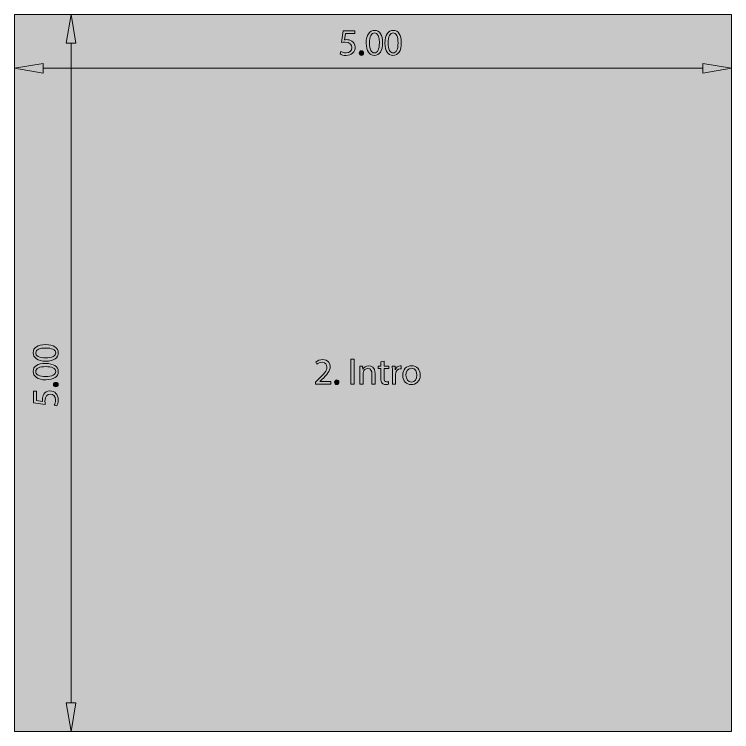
# Model space of a CAD drawing. Header units: centimetres. Extents: x -16.81 to -14.54, y 1.61 to 2.77.
# Drawn here: x -16.0908 to -15.9144, y 2.4311 to 2.6074 of the extents above; entities that cross this region are included whole.
import ezdxf

# ---------------------------------------------------------------- set-up
doc = ezdxf.new("R2010")
doc.units = ezdxf.units.CM
doc.header["$MEASUREMENT"] = 0
for name, color, linetype, lineweight in [('0TEXT', 7, 'Continuous', 0), ('EXP BORDER', 7, 'Continuous', 0), ('EXP COTA', 7, 'Continuous', 0), ('EXP HATCH', 7, 'Continuous', 0)]:
    doc.layers.add(name, color=color, linetype=linetype, lineweight=lineweight)

# ---------------------------------------------------------------- blocks, each defined once
blk = doc.blocks.new('Block_49')
at = {"layer": 'EXP COTA', "true_color": 0x0000cc, "transparency": 33554687}
h = blk.add_hatch(color=172, dxfattribs=at)
h.dxf.hatch_style = 2
edge = h.paths.add_edge_path()
edge.add_spline(control_points=[(-16.0071, 2.6027), (-16.0071, 2.6027), (-16.00938, 2.6027), (-16.00938, 2.6027), (-16.00938, 2.6027), (-16.0096, 2.60118), (-16.0096, 2.60118), (-16.00946, 2.60118), (-16.00934, 2.60122), (-16.00912, 2.60122), (-16.00865, 2.60122), (-16.0082, 2.60112), (-16.00783, 2.60087), (-16.00736, 2.60063), (-16.00698, 2.60012), (-16.00698, 2.59936), (-16.00698, 2.59819), (-16.00791, 2.59733), (-16.0092, 2.59733), (-16.00984, 2.59733), (-16.01039, 2.5975), (-16.01069, 2.59771), (-16.01069, 2.59771), (-16.01048, 2.59833), (-16.01048, 2.59833), (-16.01024, 2.59815), (-16.00975, 2.59798), (-16.0092, 2.59798), (-16.00845, 2.59798), (-16.00779, 2.59846), (-16.00779, 2.59926), (-16.00781, 2.60005), (-16.00833, 2.6006), (-16.00951, 2.6006), (-16.00984, 2.6006), (-16.01012, 2.60056), (-16.01034, 2.60053), (-16.01034, 2.60053), (-16.00994, 2.60339), (-16.00994, 2.60339), (-16.00994, 2.60339), (-16.0071, 2.60339), (-16.0071, 2.60339), (-16.0071, 2.60339), (-16.0071, 2.6027), (-16.0071, 2.6027)], knot_values=[0, 0, 0, 0, 1, 1, 1, 2, 2, 2, 3, 3, 3, 4, 4, 4, 5, 5, 5, 6, 6, 6, 7, 7, 7, 8, 8, 8, 9, 9, 9, 10, 10, 10, 11, 11, 11, 12, 12, 12, 13, 13, 13, 14, 14, 14, 15, 15, 15, 15], degree=3, periodic=0)
h = blk.add_hatch(color=172, dxfattribs=at)
h.dxf.hatch_style = 2
edge = h.paths.add_edge_path()
edge.add_spline(control_points=[(-16.00347, 2.60039), (-16.00347, 2.59884), (-16.003, 2.59795), (-16.00226, 2.59795), (-16.00144, 2.59795), (-16.00104, 2.59891), (-16.00104, 2.60043), (-16.00104, 2.60191), (-16.00142, 2.60287), (-16.00224, 2.60287), (-16.00295, 2.60287), (-16.00347, 2.60201), (-16.00347, 2.60039)], knot_values=[0, 0, 0, 0, 1, 1, 1, 2, 2, 2, 3, 3, 3, 4, 4, 4, 4], degree=3, periodic=0)
edge = h.paths.add_edge_path()
edge.add_spline(control_points=[(-16.00025, 2.60046), (-16.00025, 2.59843), (-16.00099, 2.59733), (-16.00231, 2.59733), (-16.00347, 2.59733), (-16.00426, 2.59843), (-16.00428, 2.60039), (-16.00428, 2.60239), (-16.00342, 2.60349), (-16.00221, 2.60349), (-16.00095, 2.60349), (-16.00025, 2.60236), (-16.00025, 2.60046)], knot_values=[0, 0, 0, 0, 1, 1, 1, 2, 2, 2, 3, 3, 3, 4, 4, 4, 4], degree=3, periodic=0)
h = blk.add_hatch(color=172, dxfattribs=at)
h.dxf.hatch_style = 2
edge = h.paths.add_edge_path()
edge.add_spline(control_points=[(-15.99887, 2.60039), (-15.99887, 2.59884), (-15.99839, 2.59795), (-15.99766, 2.59795), (-15.99684, 2.59795), (-15.99644, 2.59891), (-15.99644, 2.60043), (-15.99644, 2.60191), (-15.99682, 2.60287), (-15.99765, 2.60287), (-15.99835, 2.60287), (-15.99887, 2.60201), (-15.99887, 2.60039)], knot_values=[0, 0, 0, 0, 1, 1, 1, 2, 2, 2, 3, 3, 3, 4, 4, 4, 4], degree=3, periodic=0)
edge = h.paths.add_edge_path()
edge.add_spline(control_points=[(-15.99565, 2.60046), (-15.99565, 2.59843), (-15.99639, 2.59733), (-15.99771, 2.59733), (-15.99887, 2.59733), (-15.99966, 2.59843), (-15.99968, 2.60039), (-15.99968, 2.60239), (-15.99882, 2.60349), (-15.99761, 2.60349), (-15.99635, 2.60349), (-15.99565, 2.60236), (-15.99565, 2.60046)], knot_values=[0, 0, 0, 0, 1, 1, 1, 2, 2, 2, 3, 3, 3, 4, 4, 4, 4], degree=3, periodic=0)
h = blk.add_hatch(color=172, dxfattribs=at)
h.dxf.hatch_style = 2
edge = h.paths.add_edge_path()
edge.add_spline(control_points=[(-16.00598, 2.59791), (-16.00598, 2.59826), (-16.00576, 2.5985), (-16.00545, 2.5985), (-16.00512, 2.5985), (-16.0049, 2.59826), (-16.0049, 2.59791), (-16.0049, 2.59757), (-16.0051, 2.59733), (-16.00545, 2.59733), (-16.00578, 2.59733), (-16.00598, 2.59757), (-16.00598, 2.59791)], knot_values=[0, 0, 0, 0, 1, 1, 1, 2, 2, 2, 3, 3, 3, 4, 4, 4, 4], degree=3, periodic=0)
at = {"layer": 'EXP COTA'}
for points, knots in [([(-16.0071, 2.6027), (-16.0071, 2.6027), (-16.00938, 2.6027), (-16.00938, 2.6027), (-16.00938, 2.6027), (-16.0096, 2.60118), (-16.0096, 2.60118), (-16.00946, 2.60118), (-16.00934, 2.60122), (-16.00912, 2.60122), (-16.00865, 2.60122), (-16.0082, 2.60112), (-16.00783, 2.60087), (-16.00736, 2.60063), (-16.00698, 2.60012), (-16.00698, 2.59936), (-16.00698, 2.59819), (-16.00791, 2.59733), (-16.0092, 2.59733), (-16.00984, 2.59733), (-16.01039, 2.5975), (-16.01069, 2.59771), (-16.01069, 2.59771), (-16.01048, 2.59833), (-16.01048, 2.59833), (-16.01024, 2.59815), (-16.00975, 2.59798), (-16.0092, 2.59798), (-16.00845, 2.59798), (-16.00779, 2.59846), (-16.00779, 2.59926), (-16.00781, 2.60005), (-16.00833, 2.6006), (-16.00951, 2.6006), (-16.00984, 2.6006), (-16.01012, 2.60056), (-16.01034, 2.60053), (-16.01034, 2.60053), (-16.00994, 2.60339), (-16.00994, 2.60339), (-16.00994, 2.60339), (-16.0071, 2.60339), (-16.0071, 2.60339), (-16.0071, 2.60339), (-16.0071, 2.6027), (-16.0071, 2.6027)], [0, 0, 0, 0, 1, 1, 1, 2, 2, 2, 3, 3, 3, 4, 4, 4, 5, 5, 5, 6, 6, 6, 7, 7, 7, 8, 8, 8, 9, 9, 9, 10, 10, 10, 11, 11, 11, 12, 12, 12, 13, 13, 13, 14, 14, 14, 15, 15, 15, 15]), ([(-16.00025, 2.60046), (-16.00025, 2.59843), (-16.00099, 2.59733), (-16.00231, 2.59733), (-16.00347, 2.59733), (-16.00426, 2.59843), (-16.00428, 2.60039), (-16.00428, 2.60239), (-16.00342, 2.60349), (-16.00221, 2.60349), (-16.00095, 2.60349), (-16.00025, 2.60236), (-16.00025, 2.60046)], [0, 0, 0, 0, 1, 1, 1, 2, 2, 2, 3, 3, 3, 4, 4, 4, 4]), ([(-16.00347, 2.60039), (-16.00347, 2.59884), (-16.003, 2.59795), (-16.00226, 2.59795), (-16.00144, 2.59795), (-16.00104, 2.59891), (-16.00104, 2.60043), (-16.00104, 2.60191), (-16.00142, 2.60287), (-16.00224, 2.60287), (-16.00295, 2.60287), (-16.00347, 2.60201), (-16.00347, 2.60039)], [0, 0, 0, 0, 1, 1, 1, 2, 2, 2, 3, 3, 3, 4, 4, 4, 4]), ([(-15.99565, 2.60046), (-15.99565, 2.59843), (-15.99639, 2.59733), (-15.99771, 2.59733), (-15.99887, 2.59733), (-15.99966, 2.59843), (-15.99968, 2.60039), (-15.99968, 2.60239), (-15.99882, 2.60349), (-15.99761, 2.60349), (-15.99635, 2.60349), (-15.99565, 2.60236), (-15.99565, 2.60046)], [0, 0, 0, 0, 1, 1, 1, 2, 2, 2, 3, 3, 3, 4, 4, 4, 4]), ([(-15.99887, 2.60039), (-15.99887, 2.59884), (-15.99839, 2.59795), (-15.99766, 2.59795), (-15.99684, 2.59795), (-15.99644, 2.59891), (-15.99644, 2.60043), (-15.99644, 2.60191), (-15.99682, 2.60287), (-15.99765, 2.60287), (-15.99835, 2.60287), (-15.99887, 2.60201), (-15.99887, 2.60039)], [0, 0, 0, 0, 1, 1, 1, 2, 2, 2, 3, 3, 3, 4, 4, 4, 4]), ([(-16.00598, 2.59791), (-16.00598, 2.59826), (-16.00576, 2.5985), (-16.00545, 2.5985), (-16.00512, 2.5985), (-16.0049, 2.59826), (-16.0049, 2.59791), (-16.0049, 2.59757), (-16.0051, 2.59733), (-16.00545, 2.59733), (-16.00578, 2.59733), (-16.00598, 2.59757), (-16.00598, 2.59791)], [0, 0, 0, 0, 1, 1, 1, 2, 2, 2, 3, 3, 3, 4, 4, 4, 4])]:
    blk.add_open_spline(points, degree=3, knots=knots, dxfattribs=at)
blk = doc.blocks.new('Block_48')
at = {"layer": 'EXP COTA'}
blk.add_blockref('Block_49', (0, 0), dxfattribs=at)
blk = doc.blocks.new('Block_47')
at = {"layer": 'EXP COTA', "true_color": 0x0000cc, "transparency": 33554687}
h = blk.add_hatch(color=172, dxfattribs=at)
h.dxf.hatch_style = 2
h.paths.add_polyline_path([(-16.08374, 2.59536), (-16.08374, 2.59301), (-16.09079, 2.59419)])
h = blk.add_hatch(color=172, dxfattribs=at)
h.dxf.hatch_style = 2
h.paths.add_polyline_path([(-15.92146, 2.59536), (-15.92146, 2.59301), (-15.91441, 2.59419)])
at = {"layer": 'EXP COTA', "color": 172, "lineweight": 0, "true_color": 0x0000cc}
for p, q in [((-16.09079, 2.60568), (-16.09079, 2.58713)), ((-15.91441, 2.60568), (-15.91441, 2.58713)), ((-16.08374, 2.59419), (-15.92146, 2.59419))]:
    blk.add_line(p, q, dxfattribs=at)
at = {"layer": 'EXP COTA'}
for points in [[(-16.08374, 2.59536), (-16.08374, 2.59301), (-16.09079, 2.59419), (-16.09079, 2.59419)], [(-15.92146, 2.59536), (-15.92146, 2.59301), (-15.91441, 2.59419), (-15.91441, 2.59419)]]:
    blk.add_lwpolyline(points, close=True, dxfattribs=at)
blk.add_blockref('Block_48', (0, 0), dxfattribs=at)
blk = doc.blocks.new('Block_52')
at = {"layer": 'EXP COTA', "true_color": 0x0000cc, "transparency": 33554687}
h = blk.add_hatch(color=172, dxfattribs=at)
h.dxf.hatch_style = 2
edge = h.paths.add_edge_path()
edge.add_spline(control_points=[(-16.08307, 2.52298), (-16.08152, 2.52298), (-16.08062, 2.52346), (-16.08062, 2.52419), (-16.08062, 2.52501), (-16.08159, 2.52539), (-16.0831, 2.52539), (-16.08458, 2.52539), (-16.08555, 2.52505), (-16.08555, 2.52422), (-16.08555, 2.5235), (-16.08469, 2.52298), (-16.08307, 2.52298)], knot_values=[0, 0, 0, 0, 1, 1, 1, 2, 2, 2, 3, 3, 3, 4, 4, 4, 4], degree=3, periodic=0)
edge = h.paths.add_edge_path()
edge.add_spline(control_points=[(-16.08314, 2.52622), (-16.0811, 2.52622), (-16.08, 2.52546), (-16.08, 2.52415), (-16.08, 2.52298), (-16.0811, 2.52219), (-16.08307, 2.52215), (-16.08506, 2.52215), (-16.08617, 2.52305), (-16.08617, 2.52422), (-16.08617, 2.5255), (-16.08503, 2.52622), (-16.08314, 2.52622)], knot_values=[0, 0, 0, 0, 1, 1, 1, 2, 2, 2, 3, 3, 3, 4, 4, 4, 4], degree=3, periodic=0)
h = blk.add_hatch(color=172, dxfattribs=at)
h.dxf.hatch_style = 2
edge = h.paths.add_edge_path()
edge.add_spline(control_points=[(-16.08307, 2.51836), (-16.08152, 2.51836), (-16.08062, 2.51885), (-16.08062, 2.51961), (-16.08062, 2.52043), (-16.08159, 2.52081), (-16.0831, 2.52081), (-16.08458, 2.52081), (-16.08555, 2.52043), (-16.08555, 2.51961), (-16.08555, 2.51892), (-16.08469, 2.51836), (-16.08307, 2.51836)], knot_values=[0, 0, 0, 0, 1, 1, 1, 2, 2, 2, 3, 3, 3, 4, 4, 4, 4], degree=3, periodic=0)
edge = h.paths.add_edge_path()
edge.add_spline(control_points=[(-16.08314, 2.5216), (-16.0811, 2.5216), (-16.08, 2.52085), (-16.08, 2.51954), (-16.08, 2.51836), (-16.0811, 2.51761), (-16.08307, 2.51757), (-16.08506, 2.51757), (-16.08617, 2.51843), (-16.08617, 2.51964), (-16.08617, 2.52091), (-16.08503, 2.5216), (-16.08314, 2.5216)], knot_values=[0, 0, 0, 0, 1, 1, 1, 2, 2, 2, 3, 3, 3, 4, 4, 4, 4], degree=3, periodic=0)
h = blk.add_hatch(color=172, dxfattribs=at)
h.dxf.hatch_style = 2
edge = h.paths.add_edge_path()
edge.add_spline(control_points=[(-16.08059, 2.51588), (-16.08093, 2.51588), (-16.08117, 2.51609), (-16.08117, 2.5164), (-16.08117, 2.51671), (-16.08093, 2.51695), (-16.08059, 2.51695), (-16.08024, 2.51695), (-16.08, 2.51675), (-16.08, 2.5164), (-16.08, 2.51609), (-16.08024, 2.51588), (-16.08059, 2.51588)], knot_values=[0, 0, 0, 0, 1, 1, 1, 2, 2, 2, 3, 3, 3, 4, 4, 4, 4], degree=3, periodic=0)
h = blk.add_hatch(color=172, dxfattribs=at)
h.dxf.hatch_style = 2
edge = h.paths.add_edge_path()
edge.add_spline(control_points=[(-16.08537, 2.51475), (-16.08537, 2.51475), (-16.08537, 2.51247), (-16.08537, 2.51247), (-16.08537, 2.51247), (-16.08386, 2.51223), (-16.08386, 2.51223), (-16.08386, 2.51237), (-16.08389, 2.51251), (-16.08389, 2.51271), (-16.08389, 2.5132), (-16.08379, 2.51365), (-16.08355, 2.51402), (-16.08331, 2.51451), (-16.08279, 2.51485), (-16.08203, 2.51485), (-16.08086, 2.51485), (-16.08, 2.51396), (-16.08, 2.51265), (-16.08, 2.51203), (-16.08017, 2.51147), (-16.08038, 2.51116), (-16.08038, 2.51116), (-16.081, 2.51137), (-16.081, 2.51137), (-16.08083, 2.51161), (-16.08065, 2.51209), (-16.08065, 2.51265), (-16.08065, 2.5134), (-16.08114, 2.51406), (-16.08193, 2.51406), (-16.08272, 2.51402), (-16.08327, 2.51354), (-16.08327, 2.51234), (-16.08327, 2.51203), (-16.08324, 2.51175), (-16.0832, 2.51151), (-16.0832, 2.51151), (-16.08606, 2.51189), (-16.08606, 2.51189), (-16.08606, 2.51189), (-16.08606, 2.51475), (-16.08606, 2.51475), (-16.08606, 2.51475), (-16.08537, 2.51475), (-16.08537, 2.51475)], knot_values=[0, 0, 0, 0, 1, 1, 1, 2, 2, 2, 3, 3, 3, 4, 4, 4, 5, 5, 5, 6, 6, 6, 7, 7, 7, 8, 8, 8, 9, 9, 9, 10, 10, 10, 11, 11, 11, 12, 12, 12, 13, 13, 13, 14, 14, 14, 15, 15, 15, 15], degree=3, periodic=0)
at = {"layer": 'EXP COTA'}
for points, knots in [([(-16.08314, 2.52622), (-16.0811, 2.52622), (-16.08, 2.52546), (-16.08, 2.52415), (-16.08, 2.52298), (-16.0811, 2.52219), (-16.08307, 2.52215), (-16.08506, 2.52215), (-16.08617, 2.52305), (-16.08617, 2.52422), (-16.08617, 2.5255), (-16.08503, 2.52622), (-16.08314, 2.52622)], [0, 0, 0, 0, 1, 1, 1, 2, 2, 2, 3, 3, 3, 4, 4, 4, 4]), ([(-16.08307, 2.52298), (-16.08152, 2.52298), (-16.08062, 2.52346), (-16.08062, 2.52419), (-16.08062, 2.52501), (-16.08159, 2.52539), (-16.0831, 2.52539), (-16.08458, 2.52539), (-16.08555, 2.52505), (-16.08555, 2.52422), (-16.08555, 2.5235), (-16.08469, 2.52298), (-16.08307, 2.52298)], [0, 0, 0, 0, 1, 1, 1, 2, 2, 2, 3, 3, 3, 4, 4, 4, 4]), ([(-16.08314, 2.5216), (-16.0811, 2.5216), (-16.08, 2.52085), (-16.08, 2.51954), (-16.08, 2.51836), (-16.0811, 2.51761), (-16.08307, 2.51757), (-16.08506, 2.51757), (-16.08617, 2.51843), (-16.08617, 2.51964), (-16.08617, 2.52091), (-16.08503, 2.5216), (-16.08314, 2.5216)], [0, 0, 0, 0, 1, 1, 1, 2, 2, 2, 3, 3, 3, 4, 4, 4, 4]), ([(-16.08307, 2.51836), (-16.08152, 2.51836), (-16.08062, 2.51885), (-16.08062, 2.51961), (-16.08062, 2.52043), (-16.08159, 2.52081), (-16.0831, 2.52081), (-16.08458, 2.52081), (-16.08555, 2.52043), (-16.08555, 2.51961), (-16.08555, 2.51892), (-16.08469, 2.51836), (-16.08307, 2.51836)], [0, 0, 0, 0, 1, 1, 1, 2, 2, 2, 3, 3, 3, 4, 4, 4, 4]), ([(-16.08059, 2.51588), (-16.08093, 2.51588), (-16.08117, 2.51609), (-16.08117, 2.5164), (-16.08117, 2.51671), (-16.08093, 2.51695), (-16.08059, 2.51695), (-16.08024, 2.51695), (-16.08, 2.51675), (-16.08, 2.5164), (-16.08, 2.51609), (-16.08024, 2.51588), (-16.08059, 2.51588)], [0, 0, 0, 0, 1, 1, 1, 2, 2, 2, 3, 3, 3, 4, 4, 4, 4]), ([(-16.08537, 2.51475), (-16.08537, 2.51475), (-16.08537, 2.51247), (-16.08537, 2.51247), (-16.08537, 2.51247), (-16.08386, 2.51223), (-16.08386, 2.51223), (-16.08386, 2.51237), (-16.08389, 2.51251), (-16.08389, 2.51271), (-16.08389, 2.5132), (-16.08379, 2.51365), (-16.08355, 2.51402), (-16.08331, 2.51451), (-16.08279, 2.51485), (-16.08203, 2.51485), (-16.08086, 2.51485), (-16.08, 2.51396), (-16.08, 2.51265), (-16.08, 2.51203), (-16.08017, 2.51147), (-16.08038, 2.51116), (-16.08038, 2.51116), (-16.081, 2.51137), (-16.081, 2.51137), (-16.08083, 2.51161), (-16.08065, 2.51209), (-16.08065, 2.51265), (-16.08065, 2.5134), (-16.08114, 2.51406), (-16.08193, 2.51406), (-16.08272, 2.51402), (-16.08327, 2.51354), (-16.08327, 2.51234), (-16.08327, 2.51203), (-16.08324, 2.51175), (-16.0832, 2.51151), (-16.0832, 2.51151), (-16.08606, 2.51189), (-16.08606, 2.51189), (-16.08606, 2.51189), (-16.08606, 2.51475), (-16.08606, 2.51475), (-16.08606, 2.51475), (-16.08537, 2.51475), (-16.08537, 2.51475)], [0, 0, 0, 0, 1, 1, 1, 2, 2, 2, 3, 3, 3, 4, 4, 4, 5, 5, 5, 6, 6, 6, 7, 7, 7, 8, 8, 8, 9, 9, 9, 10, 10, 10, 11, 11, 11, 12, 12, 12, 13, 13, 13, 14, 14, 14, 15, 15, 15, 15])]:
    blk.add_open_spline(points, degree=3, knots=knots, dxfattribs=at)
blk = doc.blocks.new('Block_51')
at = {"layer": 'EXP COTA'}
blk.add_blockref('Block_52', (0, 0), dxfattribs=at)
blk = doc.blocks.new('Block_50')
at = {"layer": 'EXP COTA', "true_color": 0x0000cc, "transparency": 33554687}
h = blk.add_hatch(color=172, dxfattribs=at)
h.dxf.hatch_style = 2
h.paths.add_polyline_path([(-16.07802, 2.60039), (-16.07567, 2.60039), (-16.07685, 2.60744)])
h = blk.add_hatch(color=172, dxfattribs=at)
h.dxf.hatch_style = 2
h.paths.add_polyline_path([(-16.07802, 2.43811), (-16.07567, 2.43811), (-16.07685, 2.43106)])
at = {"layer": 'EXP COTA', "color": 172, "lineweight": 0, "true_color": 0x0000cc}
for p, q in [((-16.08903, 2.60744), (-16.06979, 2.60744)), ((-16.07685, 2.60039), (-16.07685, 2.43811)), ((-16.08903, 2.43106), (-16.06979, 2.43106))]:
    blk.add_line(p, q, dxfattribs=at)
at = {"layer": 'EXP COTA'}
for points in [[(-16.07802, 2.60039), (-16.07567, 2.60039), (-16.07685, 2.60744), (-16.07685, 2.60744)], [(-16.07802, 2.43811), (-16.07567, 2.43811), (-16.07685, 2.43106), (-16.07685, 2.43106)]]:
    blk.add_lwpolyline(points, close=True, dxfattribs=at)
blk.add_blockref('Block_51', (0, 0), dxfattribs=at)
blk = doc.blocks.new('Block_153')
at = {"layer": '0TEXT', "true_color": 0x333333, "transparency": 33554687}
h = blk.add_hatch(color=250, dxfattribs=at)
h.dxf.hatch_style = 2
edge = h.paths.add_edge_path()
edge.add_spline(control_points=[(-16.01678, 2.5165), (-16.01678, 2.5165), (-16.01678, 2.51699), (-16.01678, 2.51699), (-16.01678, 2.51699), (-16.01615, 2.51761), (-16.01615, 2.51761), (-16.01463, 2.51905), (-16.01394, 2.51981), (-16.01394, 2.52071), (-16.01394, 2.52133), (-16.01423, 2.52188), (-16.01511, 2.52188), (-16.01566, 2.52188), (-16.01611, 2.5216), (-16.01639, 2.5214), (-16.01639, 2.5214), (-16.01665, 2.52195), (-16.01665, 2.52195), (-16.01623, 2.52229), (-16.01565, 2.52257), (-16.01496, 2.52257), (-16.01367, 2.52257), (-16.01313, 2.52167), (-16.01313, 2.52081), (-16.01313, 2.51974), (-16.01392, 2.51885), (-16.01518, 2.51764), (-16.01518, 2.51764), (-16.01566, 2.51719), (-16.01566, 2.51719), (-16.01566, 2.51719), (-16.01566, 2.51716), (-16.01566, 2.51716), (-16.01566, 2.51716), (-16.01299, 2.51716), (-16.01299, 2.51716), (-16.01299, 2.51716), (-16.01299, 2.5165), (-16.01299, 2.5165), (-16.01299, 2.5165), (-16.01678, 2.5165), (-16.01678, 2.5165)], knot_values=[0, 0, 0, 0, 1, 1, 1, 2, 2, 2, 3, 3, 3, 4, 4, 4, 5, 5, 5, 6, 6, 6, 7, 7, 7, 8, 8, 8, 9, 9, 9, 10, 10, 10, 11, 11, 11, 12, 12, 12, 13, 13, 13, 14, 14, 14, 14], degree=3, periodic=0)
h = blk.add_hatch(color=250, dxfattribs=at)
h.dxf.hatch_style = 2
edge = h.paths.add_edge_path()
edge.add_spline(control_points=[(-16.00726, 2.52267), (-16.00726, 2.52267), (-16.00726, 2.5165), (-16.00726, 2.5165), (-16.00726, 2.5165), (-16.00807, 2.5165), (-16.00807, 2.5165), (-16.00807, 2.5165), (-16.00807, 2.52267), (-16.00807, 2.52267), (-16.00807, 2.52267), (-16.00726, 2.52267), (-16.00726, 2.52267)], knot_values=[0, 0, 0, 0, 1, 1, 1, 2, 2, 2, 3, 3, 3, 4, 4, 4, 4], degree=3, periodic=0)
h = blk.add_hatch(color=250, dxfattribs=at)
h.dxf.hatch_style = 2
edge = h.paths.add_edge_path()
edge.add_spline(control_points=[(-16.00583, 2.51974), (-16.00583, 2.52019), (-16.00584, 2.52057), (-16.00586, 2.52095), (-16.00586, 2.52095), (-16.00516, 2.52095), (-16.00516, 2.52095), (-16.00516, 2.52095), (-16.0051, 2.52019), (-16.0051, 2.52019), (-16.0051, 2.52019), (-16.00509, 2.52019), (-16.00509, 2.52019), (-16.00486, 2.52064), (-16.00436, 2.52102), (-16.00362, 2.52102), (-16.00302, 2.52102), (-16.00206, 2.52067), (-16.00206, 2.51916), (-16.00206, 2.51916), (-16.00206, 2.5165), (-16.00206, 2.5165), (-16.00206, 2.5165), (-16.00286, 2.5165), (-16.00286, 2.5165), (-16.00286, 2.5165), (-16.00286, 2.51905), (-16.00286, 2.51905), (-16.00286, 2.51978), (-16.00314, 2.52036), (-16.0039, 2.52036), (-16.00442, 2.52036), (-16.00483, 2.51998), (-16.00497, 2.51954), (-16.005, 2.51943), (-16.00502, 2.51929), (-16.00502, 2.51916), (-16.00502, 2.51916), (-16.00502, 2.5165), (-16.00502, 2.5165), (-16.00502, 2.5165), (-16.00583, 2.5165), (-16.00583, 2.5165), (-16.00583, 2.5165), (-16.00583, 2.51974), (-16.00583, 2.51974)], knot_values=[0, 0, 0, 0, 1, 1, 1, 2, 2, 2, 3, 3, 3, 4, 4, 4, 5, 5, 5, 6, 6, 6, 7, 7, 7, 8, 8, 8, 9, 9, 9, 10, 10, 10, 11, 11, 11, 12, 12, 12, 13, 13, 13, 14, 14, 14, 15, 15, 15, 15], degree=3, periodic=0)
h = blk.add_hatch(color=250, dxfattribs=at)
h.dxf.hatch_style = 2
edge = h.paths.add_edge_path()
edge.add_spline(control_points=[(-15.99987, 2.52219), (-15.99987, 2.52219), (-15.99987, 2.52095), (-15.99987, 2.52095), (-15.99987, 2.52095), (-15.99871, 2.52095), (-15.99871, 2.52095), (-15.99871, 2.52095), (-15.99871, 2.52033), (-15.99871, 2.52033), (-15.99871, 2.52033), (-15.99987, 2.52033), (-15.99987, 2.52033), (-15.99987, 2.52033), (-15.99987, 2.51792), (-15.99987, 2.51792), (-15.99987, 2.5174), (-15.99971, 2.51706), (-15.99926, 2.51706), (-15.99906, 2.51706), (-15.9989, 2.51709), (-15.9988, 2.51712), (-15.9988, 2.51712), (-15.99877, 2.51654), (-15.99877, 2.51654), (-15.99892, 2.51647), (-15.99916, 2.5164), (-15.99947, 2.5164), (-15.99985, 2.5164), (-16.00014, 2.51654), (-16.00035, 2.51675), (-16.00057, 2.51699), (-16.00066, 2.5174), (-16.00066, 2.51792), (-16.00066, 2.51792), (-16.00066, 2.52033), (-16.00066, 2.52033), (-16.00066, 2.52033), (-16.00133, 2.52033), (-16.00133, 2.52033), (-16.00133, 2.52033), (-16.00133, 2.52095), (-16.00133, 2.52095), (-16.00133, 2.52095), (-16.00066, 2.52095), (-16.00066, 2.52095), (-16.00066, 2.52095), (-16.00066, 2.52198), (-16.00066, 2.52198), (-16.00066, 2.52198), (-15.99987, 2.52219), (-15.99987, 2.52219)], knot_values=[0, 0, 0, 0, 1, 1, 1, 2, 2, 2, 3, 3, 3, 4, 4, 4, 5, 5, 5, 6, 6, 6, 7, 7, 7, 8, 8, 8, 9, 9, 9, 10, 10, 10, 11, 11, 11, 12, 12, 12, 13, 13, 13, 14, 14, 14, 15, 15, 15, 16, 16, 16, 17, 17, 17, 17], degree=3, periodic=0)
h = blk.add_hatch(color=250, dxfattribs=at)
h.dxf.hatch_style = 2
edge = h.paths.add_edge_path()
edge.add_spline(control_points=[(-15.99783, 2.51954), (-15.99783, 2.52009), (-15.99785, 2.52054), (-15.99787, 2.52095), (-15.99787, 2.52095), (-15.99716, 2.52095), (-15.99716, 2.52095), (-15.99716, 2.52095), (-15.99715, 2.52005), (-15.99715, 2.52005), (-15.99715, 2.52005), (-15.99711, 2.52005), (-15.99711, 2.52005), (-15.9969, 2.52067), (-15.99642, 2.52102), (-15.99589, 2.52102), (-15.99579, 2.52102), (-15.99573, 2.52102), (-15.99565, 2.52102), (-15.99565, 2.52102), (-15.99565, 2.52026), (-15.99565, 2.52026), (-15.99573, 2.52026), (-15.99582, 2.52026), (-15.99592, 2.52026), (-15.99649, 2.52026), (-15.9969, 2.51985), (-15.99701, 2.51923), (-15.99703, 2.51912), (-15.99704, 2.51902), (-15.99704, 2.51888), (-15.99704, 2.51888), (-15.99704, 2.5165), (-15.99704, 2.5165), (-15.99704, 2.5165), (-15.99783, 2.5165), (-15.99783, 2.5165), (-15.99783, 2.5165), (-15.99783, 2.51954), (-15.99783, 2.51954)], knot_values=[0, 0, 0, 0, 1, 1, 1, 2, 2, 2, 3, 3, 3, 4, 4, 4, 5, 5, 5, 6, 6, 6, 7, 7, 7, 8, 8, 8, 9, 9, 9, 10, 10, 10, 11, 11, 11, 12, 12, 12, 13, 13, 13, 13], degree=3, periodic=0)
h = blk.add_hatch(color=250, dxfattribs=at)
h.dxf.hatch_style = 2
edge = h.paths.add_edge_path()
edge.add_spline(control_points=[(-15.99449, 2.51871), (-15.99449, 2.51774), (-15.99392, 2.51702), (-15.99313, 2.51702), (-15.99237, 2.51702), (-15.99179, 2.51774), (-15.99179, 2.51874), (-15.99179, 2.51947), (-15.99217, 2.52043), (-15.99312, 2.52043), (-15.99408, 2.52043), (-15.99449, 2.51954), (-15.99449, 2.51871)], knot_values=[0, 0, 0, 0, 1, 1, 1, 2, 2, 2, 3, 3, 3, 4, 4, 4, 4], degree=3, periodic=0)
edge = h.paths.add_edge_path()
edge.add_spline(control_points=[(-15.99098, 2.51874), (-15.99098, 2.51712), (-15.9921, 2.5164), (-15.99318, 2.5164), (-15.99437, 2.5164), (-15.9953, 2.5173), (-15.9953, 2.51867), (-15.9953, 2.52016), (-15.99432, 2.52102), (-15.9931, 2.52102), (-15.99182, 2.52102), (-15.99098, 2.52012), (-15.99098, 2.51874)], knot_values=[0, 0, 0, 0, 1, 1, 1, 2, 2, 2, 3, 3, 3, 4, 4, 4, 4], degree=3, periodic=0)
h = blk.add_hatch(color=250, dxfattribs=at)
h.dxf.hatch_style = 2
edge = h.paths.add_edge_path()
edge.add_spline(control_points=[(-16.01206, 2.51699), (-16.01206, 2.51733), (-16.01184, 2.51757), (-16.01151, 2.51757), (-16.0112, 2.51757), (-16.01098, 2.51733), (-16.01098, 2.51699), (-16.01098, 2.51664), (-16.01118, 2.5164), (-16.01153, 2.5164), (-16.01186, 2.5164), (-16.01206, 2.51664), (-16.01206, 2.51699)], knot_values=[0, 0, 0, 0, 1, 1, 1, 2, 2, 2, 3, 3, 3, 4, 4, 4, 4], degree=3, periodic=0)
at = {"layer": '0TEXT'}
for points, knots in [([(-16.01678, 2.5165), (-16.01678, 2.5165), (-16.01678, 2.51699), (-16.01678, 2.51699), (-16.01678, 2.51699), (-16.01615, 2.51761), (-16.01615, 2.51761), (-16.01463, 2.51905), (-16.01394, 2.51981), (-16.01394, 2.52071), (-16.01394, 2.52133), (-16.01423, 2.52188), (-16.01511, 2.52188), (-16.01566, 2.52188), (-16.01611, 2.5216), (-16.01639, 2.5214), (-16.01639, 2.5214), (-16.01665, 2.52195), (-16.01665, 2.52195), (-16.01623, 2.52229), (-16.01565, 2.52257), (-16.01496, 2.52257), (-16.01367, 2.52257), (-16.01313, 2.52167), (-16.01313, 2.52081), (-16.01313, 2.51974), (-16.01392, 2.51885), (-16.01518, 2.51764), (-16.01518, 2.51764), (-16.01566, 2.51719), (-16.01566, 2.51719), (-16.01566, 2.51719), (-16.01566, 2.51716), (-16.01566, 2.51716), (-16.01566, 2.51716), (-16.01299, 2.51716), (-16.01299, 2.51716), (-16.01299, 2.51716), (-16.01299, 2.5165), (-16.01299, 2.5165), (-16.01299, 2.5165), (-16.01678, 2.5165), (-16.01678, 2.5165)], [0, 0, 0, 0, 1, 1, 1, 2, 2, 2, 3, 3, 3, 4, 4, 4, 5, 5, 5, 6, 6, 6, 7, 7, 7, 8, 8, 8, 9, 9, 9, 10, 10, 10, 11, 11, 11, 12, 12, 12, 13, 13, 13, 14, 14, 14, 14]), ([(-16.00726, 2.52267), (-16.00726, 2.52267), (-16.00726, 2.5165), (-16.00726, 2.5165), (-16.00726, 2.5165), (-16.00807, 2.5165), (-16.00807, 2.5165), (-16.00807, 2.5165), (-16.00807, 2.52267), (-16.00807, 2.52267), (-16.00807, 2.52267), (-16.00726, 2.52267), (-16.00726, 2.52267)], [0, 0, 0, 0, 1, 1, 1, 2, 2, 2, 3, 3, 3, 4, 4, 4, 4]), ([(-16.00583, 2.51974), (-16.00583, 2.52019), (-16.00584, 2.52057), (-16.00586, 2.52095), (-16.00586, 2.52095), (-16.00516, 2.52095), (-16.00516, 2.52095), (-16.00516, 2.52095), (-16.0051, 2.52019), (-16.0051, 2.52019), (-16.0051, 2.52019), (-16.00509, 2.52019), (-16.00509, 2.52019), (-16.00486, 2.52064), (-16.00436, 2.52102), (-16.00362, 2.52102), (-16.00302, 2.52102), (-16.00206, 2.52067), (-16.00206, 2.51916), (-16.00206, 2.51916), (-16.00206, 2.5165), (-16.00206, 2.5165), (-16.00206, 2.5165), (-16.00286, 2.5165), (-16.00286, 2.5165), (-16.00286, 2.5165), (-16.00286, 2.51905), (-16.00286, 2.51905), (-16.00286, 2.51978), (-16.00314, 2.52036), (-16.0039, 2.52036), (-16.00442, 2.52036), (-16.00483, 2.51998), (-16.00497, 2.51954), (-16.005, 2.51943), (-16.00502, 2.51929), (-16.00502, 2.51916), (-16.00502, 2.51916), (-16.00502, 2.5165), (-16.00502, 2.5165), (-16.00502, 2.5165), (-16.00583, 2.5165), (-16.00583, 2.5165), (-16.00583, 2.5165), (-16.00583, 2.51974), (-16.00583, 2.51974)], [0, 0, 0, 0, 1, 1, 1, 2, 2, 2, 3, 3, 3, 4, 4, 4, 5, 5, 5, 6, 6, 6, 7, 7, 7, 8, 8, 8, 9, 9, 9, 10, 10, 10, 11, 11, 11, 12, 12, 12, 13, 13, 13, 14, 14, 14, 15, 15, 15, 15]), ([(-15.99987, 2.52219), (-15.99987, 2.52219), (-15.99987, 2.52095), (-15.99987, 2.52095), (-15.99987, 2.52095), (-15.99871, 2.52095), (-15.99871, 2.52095), (-15.99871, 2.52095), (-15.99871, 2.52033), (-15.99871, 2.52033), (-15.99871, 2.52033), (-15.99987, 2.52033), (-15.99987, 2.52033), (-15.99987, 2.52033), (-15.99987, 2.51792), (-15.99987, 2.51792), (-15.99987, 2.5174), (-15.99971, 2.51706), (-15.99926, 2.51706), (-15.99906, 2.51706), (-15.9989, 2.51709), (-15.9988, 2.51712), (-15.9988, 2.51712), (-15.99877, 2.51654), (-15.99877, 2.51654), (-15.99892, 2.51647), (-15.99916, 2.5164), (-15.99947, 2.5164), (-15.99985, 2.5164), (-16.00014, 2.51654), (-16.00035, 2.51675), (-16.00057, 2.51699), (-16.00066, 2.5174), (-16.00066, 2.51792), (-16.00066, 2.51792), (-16.00066, 2.52033), (-16.00066, 2.52033), (-16.00066, 2.52033), (-16.00133, 2.52033), (-16.00133, 2.52033), (-16.00133, 2.52033), (-16.00133, 2.52095), (-16.00133, 2.52095), (-16.00133, 2.52095), (-16.00066, 2.52095), (-16.00066, 2.52095), (-16.00066, 2.52095), (-16.00066, 2.52198), (-16.00066, 2.52198), (-16.00066, 2.52198), (-15.99987, 2.52219), (-15.99987, 2.52219)], [0, 0, 0, 0, 1, 1, 1, 2, 2, 2, 3, 3, 3, 4, 4, 4, 5, 5, 5, 6, 6, 6, 7, 7, 7, 8, 8, 8, 9, 9, 9, 10, 10, 10, 11, 11, 11, 12, 12, 12, 13, 13, 13, 14, 14, 14, 15, 15, 15, 16, 16, 16, 17, 17, 17, 17]), ([(-15.99783, 2.51954), (-15.99783, 2.52009), (-15.99785, 2.52054), (-15.99787, 2.52095), (-15.99787, 2.52095), (-15.99716, 2.52095), (-15.99716, 2.52095), (-15.99716, 2.52095), (-15.99715, 2.52005), (-15.99715, 2.52005), (-15.99715, 2.52005), (-15.99711, 2.52005), (-15.99711, 2.52005), (-15.9969, 2.52067), (-15.99642, 2.52102), (-15.99589, 2.52102), (-15.99579, 2.52102), (-15.99573, 2.52102), (-15.99565, 2.52102), (-15.99565, 2.52102), (-15.99565, 2.52026), (-15.99565, 2.52026), (-15.99573, 2.52026), (-15.99582, 2.52026), (-15.99592, 2.52026), (-15.99649, 2.52026), (-15.9969, 2.51985), (-15.99701, 2.51923), (-15.99703, 2.51912), (-15.99704, 2.51902), (-15.99704, 2.51888), (-15.99704, 2.51888), (-15.99704, 2.5165), (-15.99704, 2.5165), (-15.99704, 2.5165), (-15.99783, 2.5165), (-15.99783, 2.5165), (-15.99783, 2.5165), (-15.99783, 2.51954), (-15.99783, 2.51954)], [0, 0, 0, 0, 1, 1, 1, 2, 2, 2, 3, 3, 3, 4, 4, 4, 5, 5, 5, 6, 6, 6, 7, 7, 7, 8, 8, 8, 9, 9, 9, 10, 10, 10, 11, 11, 11, 12, 12, 12, 13, 13, 13, 13]), ([(-15.99098, 2.51874), (-15.99098, 2.51712), (-15.9921, 2.5164), (-15.99318, 2.5164), (-15.99437, 2.5164), (-15.9953, 2.5173), (-15.9953, 2.51867), (-15.9953, 2.52016), (-15.99432, 2.52102), (-15.9931, 2.52102), (-15.99182, 2.52102), (-15.99098, 2.52012), (-15.99098, 2.51874)], [0, 0, 0, 0, 1, 1, 1, 2, 2, 2, 3, 3, 3, 4, 4, 4, 4]), ([(-15.99449, 2.51871), (-15.99449, 2.51774), (-15.99392, 2.51702), (-15.99313, 2.51702), (-15.99237, 2.51702), (-15.99179, 2.51774), (-15.99179, 2.51874), (-15.99179, 2.51947), (-15.99217, 2.52043), (-15.99312, 2.52043), (-15.99408, 2.52043), (-15.99449, 2.51954), (-15.99449, 2.51871)], [0, 0, 0, 0, 1, 1, 1, 2, 2, 2, 3, 3, 3, 4, 4, 4, 4]), ([(-16.01206, 2.51699), (-16.01206, 2.51733), (-16.01184, 2.51757), (-16.01151, 2.51757), (-16.0112, 2.51757), (-16.01098, 2.51733), (-16.01098, 2.51699), (-16.01098, 2.51664), (-16.01118, 2.5164), (-16.01153, 2.5164), (-16.01186, 2.5164), (-16.01206, 2.51664), (-16.01206, 2.51699)], [0, 0, 0, 0, 1, 1, 1, 2, 2, 2, 3, 3, 3, 4, 4, 4, 4])]:
    blk.add_open_spline(points, degree=3, knots=knots, dxfattribs=at)
blk = doc.blocks.new('Block_152')
at = {"layer": '0TEXT'}
blk.add_blockref('Block_153', (0, 0), dxfattribs=at)

msp = doc.modelspace()

# ---------------------------------------------------------------- hatches: boundary and pattern name
at = {"layer": 'EXP HATCH', "true_color": 0x636466, "transparency": 33554534}
msp.add_hatch(color=251, dxfattribs=at).paths.add_polyline_path([(-16.09079, 2.60744), (-16.09079, 2.43106), (-15.91441, 2.43106), (-15.91441, 2.60744)])

# ---------------------------------------------------------------- linework, layer by layer
at = {"layer": 'EXP BORDER', "color": 253, "lineweight": 0, "true_color": 0xadadad}
msp.add_lwpolyline([(-16.09079, 2.60744), (-15.91441, 2.60744), (-15.91441, 2.43106), (-16.09079, 2.43106)], close=True, dxfattribs=at)
at = {"layer": 'EXP HATCH'}
msp.add_lwpolyline([(-16.09079, 2.60744), (-16.09079, 2.43106), (-15.91441, 2.43106), (-15.91441, 2.60744)], close=True, dxfattribs=at)

# ---------------------------------------------------------------- block references
at = {"layer": '0TEXT'}
msp.add_blockref('Block_152', (0, 0), dxfattribs=at)
at = {"layer": 'EXP COTA'}
for name in ['Block_50', 'Block_47']:
    msp.add_blockref(name, (0, 0), dxfattribs=at)

doc.saveas('drawing.dxf')
